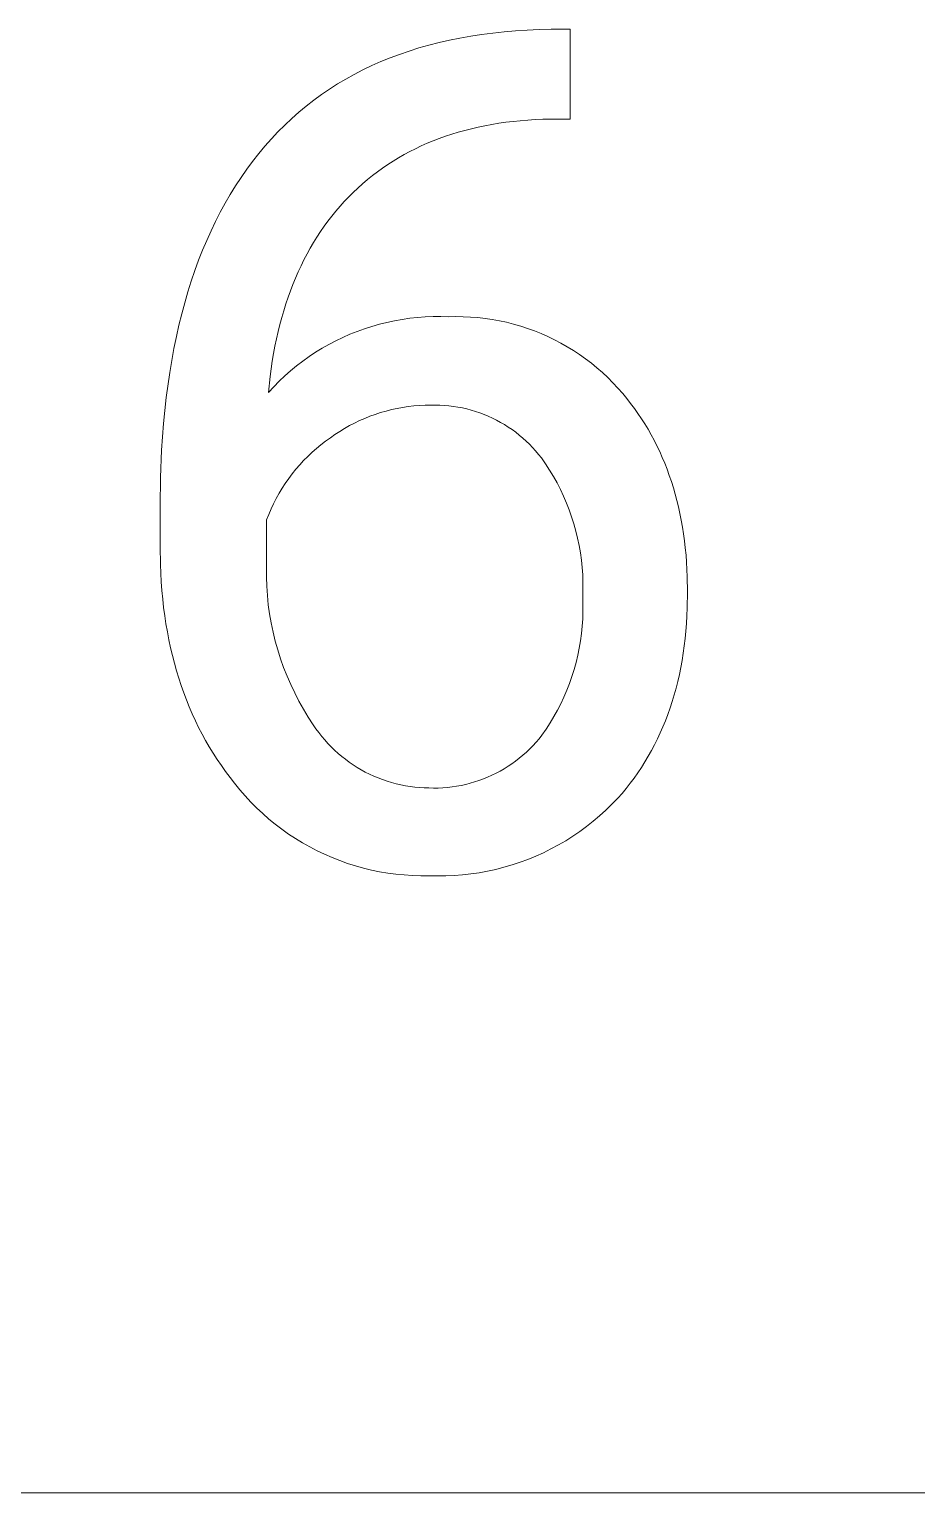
# Model space of a CAD drawing. Header units: millimetres. Extents: x -1576 to 3664, y -445 to 3215.
# Drawn here: x 2739.4 to 2792.1, y -152.5 to -65.5 of the extents above; entities that cross this region are included whole.
import ezdxf

# ---------------------------------------------------------------- set-up
doc = ezdxf.new("R2010")
doc.units = ezdxf.units.MM
doc.header["$MEASUREMENT"] = 0
doc.layers.add('Domyślny', color=7, linetype='Continuous', true_color=0x000000)

msp = doc.modelspace()

# ---------------------------------------------------------------- linework, layer by layer
at = {"layer": 'Domyślny', "color": 18, "lineweight": 15, "true_color": 0x000000}
for p, q in [((2763.743, -66.251), (2764.358, -66.11)), ((2764.358, -66.11), (2764.985, -65.983)), ((2764.985, -65.983), (2765.623, -65.869)), ((2765.623, -65.869), (2766.272, -65.769)), ((2766.272, -65.769), (2766.932, -65.684)), ((2766.932, -65.684), (2767.603, -65.612)), ((2767.603, -65.612), (2768.285, -65.554)), ((2768.285, -65.554), (2768.979, -65.509)), ((2768.979, -65.509), (2769.684, -65.479)), ((2769.684, -65.479), (2770.399, -65.462)), ((2770.399, -65.462), (2771.534, -65.462)), ((2771.534, -65.462), (2771.534, -70.801)), ((2760.832, -67.164), (2761.392, -66.954)), ((2761.392, -66.954), (2761.963, -66.757)), ((2761.963, -66.757), (2762.545, -66.575)), ((2762.545, -66.575), (2763.138, -66.406)), ((2763.138, -66.406), (2763.743, -66.251)), ((2758.704, -68.143), (2759.219, -67.878)), ((2759.219, -67.878), (2759.746, -67.626)), ((2759.746, -67.626), (2760.283, -67.388)), ((2760.283, -67.388), (2760.832, -67.164)), ((2757.225, -69.024), (2757.707, -68.716)), ((2757.707, -68.716), (2758.2, -68.423)), ((2758.2, -68.423), (2758.704, -68.143)), ((2756.295, -69.68), (2756.755, -69.345)), ((2756.755, -69.345), (2757.225, -69.024)), ((2754.984, -70.768), (2755.41, -70.392)), ((2755.41, -70.392), (2755.847, -70.029)), ((2755.847, -70.029), (2756.295, -69.68)), ((2754.165, -71.564), (2754.569, -71.159)), ((2754.569, -71.159), (2754.984, -70.768)), ((2766.059, -71.282), (2765.661, -71.375)), ((2766.463, -71.198), (2766.059, -71.282)), ((2766.874, -71.122), (2766.463, -71.198)), ((2767.29, -71.054), (2766.874, -71.122)), ((2767.711, -70.994), (2767.29, -71.054)), ((2768.139, -70.942), (2767.711, -70.994)), ((2768.572, -70.898), (2768.139, -70.942)), ((2769.012, -70.862), (2768.572, -70.898)), ((2769.457, -70.834), (2769.012, -70.862)), ((2769.908, -70.814), (2769.457, -70.834)), ((2770.364, -70.801), (2769.908, -70.814)), ((2771.534, -70.801), (2770.364, -70.801)), ((2753.391, -72.414), (2753.772, -71.982)), ((2753.772, -71.982), (2754.165, -71.564)), ((2763.392, -72.095), (2763.035, -72.244)), ((2763.756, -71.955), (2763.392, -72.095)), ((2764.125, -71.823), (2763.756, -71.955)), ((2764.5, -71.699), (2764.125, -71.823)), ((2764.881, -71.583), (2764.5, -71.699)), ((2765.268, -71.475), (2764.881, -71.583)), ((2765.661, -71.375), (2765.268, -71.475)), ((2752.66, -73.32), (2753.02, -72.86)), ((2753.02, -72.86), (2753.391, -72.414)), ((2761.334, -73.105), (2761.011, -73.302)), ((2761.662, -72.917), (2761.334, -73.105)), ((2761.996, -72.736), (2761.662, -72.917)), ((2762.337, -72.564), (2761.996, -72.736)), ((2762.683, -72.4), (2762.337, -72.564)), ((2763.035, -72.244), (2762.683, -72.4)), ((2751.973, -74.276), (2752.31, -73.792)), ((2752.31, -73.792), (2752.66, -73.32)), ((2760.078, -73.939), (2759.778, -74.168)), ((2760.383, -73.719), (2760.078, -73.939)), ((2760.694, -73.506), (2760.383, -73.719)), ((2761.011, -73.302), (2760.694, -73.506)), ((2751.331, -75.283), (2751.646, -74.773)), ((2751.646, -74.773), (2751.973, -74.276)), ((2759.197, -74.65), (2758.915, -74.903)), ((2759.485, -74.405), (2759.197, -74.65)), ((2759.778, -74.168), (2759.485, -74.405)), ((2751.028, -75.806), (2751.331, -75.283)), ((2758.11, -75.707), (2757.856, -75.989)), ((2758.371, -75.432), (2758.11, -75.707)), ((2758.639, -75.164), (2758.371, -75.432)), ((2758.915, -74.903), (2758.639, -75.164)), ((2750.455, -76.888), (2750.736, -76.34)), ((2750.736, -76.34), (2751.028, -75.806)), ((2757.37, -76.572), (2757.138, -76.873)), ((2757.61, -76.277), (2757.37, -76.572)), ((2757.856, -75.989), (2757.61, -76.277)), ((2749.929, -78.021), (2750.186, -77.448)), ((2750.186, -77.448), (2750.455, -76.888)), ((2756.913, -77.182), (2756.695, -77.497)), ((2757.138, -76.873), (2756.913, -77.182)), ((2749.682, -78.606), (2749.929, -78.021)), ((2756.281, -78.146), (2756.084, -78.481)), ((2756.484, -77.818), (2756.281, -78.146)), ((2756.695, -77.497), (2756.484, -77.818)), ((2749.448, -79.204), (2749.682, -78.606)), ((2755.712, -79.171), (2755.537, -79.526)), ((2755.895, -78.823), (2755.712, -79.171)), ((2756.084, -78.481), (2755.895, -78.823)), ((2749.013, -80.438), (2749.224, -79.815)), ((2749.224, -79.815), (2749.448, -79.204)), ((2755.369, -79.888), (2755.208, -80.256)), ((2755.537, -79.526), (2755.369, -79.888)), ((2748.812, -81.074), (2749.013, -80.438)), ((2755.054, -80.632), (2754.907, -81.013)), ((2755.208, -80.256), (2755.054, -80.632)), ((2748.446, -82.383), (2748.623, -81.722)), ((2748.623, -81.722), (2748.812, -81.074)), ((2754.635, -81.797), (2754.509, -82.199)), ((2754.768, -81.402), (2754.635, -81.797)), ((2754.907, -81.013), (2754.768, -81.402)), ((2748.28, -83.057), (2748.446, -82.383)), ((2754.391, -82.608), (2754.28, -83.023)), ((2754.509, -82.199), (2754.391, -82.608)), ((2761.547, -82.716), (2762.004, -82.651)), ((2762.004, -82.651), (2762.463, -82.602)), ((2762.463, -82.602), (2762.924, -82.568)), ((2762.924, -82.568), (2763.386, -82.55)), ((2763.386, -82.55), (2763.848, -82.548)), ((2763.848, -82.548), (2764.31, -82.562)), ((2764.31, -82.562), (2764.743, -82.552)), ((2764.743, -82.552), (2765.177, -82.556)), ((2765.177, -82.556), (2765.611, -82.576)), ((2765.611, -82.576), (2766.043, -82.61)), ((2766.043, -82.61), (2766.474, -82.658)), ((2766.474, -82.658), (2766.903, -82.721)), ((2748.125, -83.743), (2748.28, -83.057)), ((2754.175, -83.445), (2754.078, -83.874)), ((2754.28, -83.023), (2754.175, -83.445)), ((2758.444, -83.602), (2758.873, -83.431)), ((2758.873, -83.431), (2759.308, -83.274)), ((2759.308, -83.274), (2759.747, -83.132)), ((2759.747, -83.132), (2760.192, -83.005)), ((2760.192, -83.005), (2760.64, -82.893)), ((2760.64, -82.893), (2761.092, -82.797)), ((2761.092, -82.797), (2761.547, -82.716)), ((2766.903, -82.721), (2767.33, -82.799)), ((2767.33, -82.799), (2767.754, -82.89)), ((2767.754, -82.89), (2768.175, -82.997)), ((2768.175, -82.997), (2768.592, -83.117)), ((2768.592, -83.117), (2769.004, -83.251)), ((2769.004, -83.251), (2769.412, -83.399)), ((2769.412, -83.399), (2769.815, -83.561)), ((2747.982, -84.442), (2748.125, -83.743)), ((2753.988, -84.309), (2753.905, -84.751)), ((2754.078, -83.874), (2753.988, -84.309)), ((2756.795, -84.432), (2757.196, -84.204)), ((2757.196, -84.204), (2757.605, -83.989)), ((2757.605, -83.989), (2758.021, -83.789)), ((2758.021, -83.789), (2758.444, -83.602)), ((2769.815, -83.561), (2770.211, -83.736)), ((2770.211, -83.736), (2770.602, -83.925)), ((2770.602, -83.925), (2770.986, -84.127)), ((2770.986, -84.127), (2771.363, -84.341)), ((2771.363, -84.341), (2771.733, -84.569)), ((2747.73, -85.878), (2747.85, -85.154)), ((2747.85, -85.154), (2747.982, -84.442)), ((2753.829, -85.2), (2753.699, -86.119)), ((2753.905, -84.751), (2753.829, -85.2)), ((2755.274, -85.479), (2755.64, -85.198)), ((2755.64, -85.198), (2756.016, -84.93)), ((2756.016, -84.93), (2756.401, -84.674)), ((2756.401, -84.674), (2756.795, -84.432)), ((2771.733, -84.569), (2772.095, -84.808)), ((2772.095, -84.808), (2772.448, -85.06)), ((2772.448, -85.06), (2772.793, -85.323)), ((2747.524, -87.364), (2747.73, -85.878)), ((2753.699, -86.119), (2753.596, -87.064)), ((2754.234, -86.396), (2754.57, -86.079)), ((2754.57, -86.079), (2754.917, -85.773)), ((2754.917, -85.773), (2755.274, -85.479)), ((2772.793, -85.323), (2773.128, -85.598)), ((2773.128, -85.598), (2773.454, -85.884)), ((2773.454, -85.884), (2773.771, -86.181)), ((2753.596, -87.064), (2753.91, -86.724)), ((2753.91, -86.724), (2754.234, -86.396)), ((2773.771, -86.181), (2774.077, -86.488)), ((2774.077, -86.488), (2774.372, -86.806)), ((2774.372, -86.806), (2774.657, -87.133)), ((2747.364, -88.901), (2747.524, -87.364)), ((2761.906, -87.902), (2761.574, -87.952)), ((2762.24, -87.864), (2761.906, -87.902)), ((2762.574, -87.836), (2762.24, -87.864)), ((2762.91, -87.819), (2762.574, -87.836)), ((2763.245, -87.814), (2762.91, -87.819)), ((2763.516, -87.811), (2763.245, -87.814)), ((2763.786, -87.817), (2763.516, -87.811)), ((2764.056, -87.832), (2763.786, -87.817)), ((2764.325, -87.856), (2764.056, -87.832)), ((2764.593, -87.89), (2764.325, -87.856)), ((2764.86, -87.932), (2764.593, -87.89)), ((2774.657, -87.133), (2774.895, -87.421)), ((2774.895, -87.421), (2775.126, -87.713)), ((2775.126, -87.713), (2775.349, -88.011)), ((2759.014, -88.736), (2758.711, -88.881)), ((2759.322, -88.601), (2759.014, -88.736)), ((2759.633, -88.477), (2759.322, -88.601)), ((2759.949, -88.363), (2759.633, -88.477)), ((2760.268, -88.259), (2759.949, -88.363)), ((2760.591, -88.166), (2760.268, -88.259)), ((2760.916, -88.084), (2760.591, -88.166)), ((2761.244, -88.012), (2760.916, -88.084)), ((2761.574, -87.952), (2761.244, -88.012)), ((2765.126, -87.983), (2764.86, -87.932)), ((2765.389, -88.044), (2765.126, -87.983)), ((2765.651, -88.113), (2765.389, -88.044)), ((2765.909, -88.191), (2765.651, -88.113)), ((2766.165, -88.278), (2765.909, -88.191)), ((2766.418, -88.373), (2766.165, -88.278)), ((2766.668, -88.477), (2766.418, -88.373)), ((2766.914, -88.59), (2766.668, -88.477)), ((2767.156, -88.71), (2766.914, -88.59)), ((2767.394, -88.839), (2767.156, -88.71)), ((2775.349, -88.011), (2775.564, -88.314)), ((2775.564, -88.314), (2775.772, -88.622)), ((2775.772, -88.622), (2775.972, -88.935)), ((2747.249, -90.489), (2747.364, -88.901)), ((2757.553, -89.558), (2757.278, -89.751)), ((2757.834, -89.375), (2757.553, -89.558)), ((2758.121, -89.2), (2757.834, -89.375)), ((2758.413, -89.036), (2758.121, -89.2)), ((2758.711, -88.881), (2758.413, -89.036)), ((2767.627, -88.976), (2767.394, -88.839)), ((2767.855, -89.12), (2767.627, -88.976)), ((2768.079, -89.272), (2767.855, -89.12)), ((2768.297, -89.432), (2768.079, -89.272)), ((2768.51, -89.599), (2768.297, -89.432)), ((2768.716, -89.773), (2768.51, -89.599)), ((2775.972, -88.935), (2776.164, -89.254)), ((2776.164, -89.254), (2776.349, -89.578)), ((2776.349, -89.578), (2776.526, -89.907)), ((2747.18, -92.127), (2747.249, -90.489)), ((2756.451, -90.391), (2756.19, -90.622)), ((2756.719, -90.168), (2756.451, -90.391)), ((2756.995, -89.955), (2756.719, -90.168)), ((2757.278, -89.751), (2756.995, -89.955)), ((2768.917, -89.954), (2768.716, -89.773)), ((2769.112, -90.142), (2768.917, -89.954)), ((2769.3, -90.336), (2769.112, -90.142)), ((2769.481, -90.536), (2769.3, -90.336)), ((2776.526, -89.907), (2776.696, -90.241)), ((2776.696, -90.241), (2776.858, -90.581)), ((2755.456, -91.367), (2755.229, -91.632)), ((2755.692, -91.111), (2755.456, -91.367)), ((2755.937, -90.862), (2755.692, -91.111)), ((2756.19, -90.622), (2755.937, -90.862)), ((2769.656, -90.743), (2769.481, -90.536)), ((2769.824, -90.955), (2769.656, -90.743)), ((2770.075, -91.316), (2769.824, -90.955)), ((2770.313, -91.685), (2770.075, -91.316)), ((2776.858, -90.581), (2777.012, -90.925)), ((2777.012, -90.925), (2777.159, -91.276)), ((2777.159, -91.276), (2777.298, -91.631)), ((2747.158, -93.816), (2747.18, -92.127)), ((2754.802, -92.183), (2754.602, -92.469)), ((2755.011, -91.904), (2754.802, -92.183)), ((2755.229, -91.632), (2755.011, -91.904)), ((2770.54, -92.062), (2770.313, -91.685)), ((2770.753, -92.446), (2770.54, -92.062)), ((2777.298, -91.631), (2777.429, -91.991)), ((2777.429, -91.991), (2777.553, -92.357)), ((2754.233, -93.061), (2754.064, -93.365)), ((2754.413, -92.762), (2754.233, -93.061)), ((2754.602, -92.469), (2754.413, -92.762)), ((2770.954, -92.837), (2770.753, -92.446)), ((2771.141, -93.235), (2770.954, -92.837)), ((2777.553, -92.357), (2777.67, -92.728)), ((2777.67, -92.728), (2777.779, -93.105)), ((2777.779, -93.105), (2777.88, -93.486)), ((2747.158, -96.224), (2747.158, -93.816)), ((2753.756, -93.991), (2753.618, -94.312)), ((2753.905, -93.676), (2753.756, -93.991)), ((2754.064, -93.365), (2753.905, -93.676)), ((2771.315, -93.639), (2771.141, -93.235)), ((2771.475, -94.048), (2771.315, -93.639)), ((2777.88, -93.486), (2777.974, -93.873)), ((2777.974, -93.873), (2778.06, -94.265)), ((2753.618, -94.312), (2753.491, -94.636)), ((2753.491, -94.636), (2753.491, -96.94)), ((2771.622, -94.463), (2771.475, -94.048)), ((2771.754, -94.882), (2771.622, -94.463)), ((2778.06, -94.265), (2778.139, -94.663)), ((2778.139, -94.663), (2778.21, -95.066)), ((2771.872, -95.305), (2771.754, -94.882)), ((2771.976, -95.732), (2771.872, -95.305)), ((2772.066, -96.163), (2771.976, -95.732)), ((2778.21, -95.066), (2778.274, -95.474)), ((2778.274, -95.474), (2778.33, -95.887)), ((2747.175, -97.291), (2747.158, -96.224)), ((2772.141, -96.596), (2772.066, -96.163)), ((2772.202, -97.031), (2772.141, -96.596)), ((2778.33, -95.887), (2778.378, -96.306)), ((2778.378, -96.306), (2778.42, -96.73)), ((2747.227, -98.333), (2747.175, -97.291)), ((2753.491, -96.94), (2753.474, -97.49)), ((2772.247, -97.469), (2772.202, -97.031)), ((2772.279, -97.907), (2772.247, -97.469)), ((2778.42, -96.73), (2778.453, -97.159)), ((2778.453, -97.159), (2778.479, -97.593)), ((2747.266, -98.844), (2747.227, -98.333)), ((2753.474, -97.49), (2753.476, -98.04)), ((2753.476, -98.04), (2753.496, -98.59)), ((2772.295, -98.346), (2772.279, -97.907)), ((2772.297, -98.786), (2772.295, -98.346)), ((2778.479, -97.593), (2778.498, -98.033)), ((2778.498, -98.033), (2778.513, -98.929)), ((2747.314, -99.35), (2747.266, -98.844)), ((2753.496, -98.59), (2753.534, -99.139)), ((2753.534, -99.139), (2753.592, -99.686)), ((2772.284, -99.226), (2772.297, -98.786)), ((2778.513, -98.929), (2778.497, -99.875)), ((2747.37, -99.848), (2747.314, -99.35)), ((2747.435, -100.341), (2747.37, -99.848)), ((2753.592, -99.686), (2753.667, -100.231)), ((2772.297, -99.662), (2772.284, -99.226)), ((2772.296, -100.098), (2772.297, -99.662)), ((2778.497, -99.875), (2778.477, -100.34)), ((2747.509, -100.827), (2747.435, -100.341)), ((2747.591, -101.307), (2747.509, -100.827)), ((2753.667, -100.231), (2753.761, -100.773)), ((2753.761, -100.773), (2753.874, -101.311)), ((2772.25, -100.97), (2772.281, -100.535)), ((2772.281, -100.535), (2772.296, -100.098)), ((2778.448, -100.798), (2778.412, -101.25)), ((2778.477, -100.34), (2778.448, -100.798)), ((2747.683, -101.781), (2747.591, -101.307)), ((2747.782, -102.249), (2747.683, -101.781)), ((2753.874, -101.311), (2754.004, -101.846)), ((2772.146, -101.837), (2772.206, -101.404)), ((2772.206, -101.404), (2772.25, -100.97)), ((2778.368, -101.696), (2778.315, -102.136)), ((2778.412, -101.25), (2778.368, -101.696)), ((2747.891, -102.71), (2747.782, -102.249)), ((2754.004, -101.846), (2754.153, -102.376)), ((2754.153, -102.376), (2754.319, -102.9)), ((2771.882, -103.119), (2771.984, -102.695)), ((2771.984, -102.695), (2772.073, -102.267)), ((2772.073, -102.267), (2772.146, -101.837)), ((2778.254, -102.571), (2778.186, -102.999)), ((2778.315, -102.136), (2778.254, -102.571)), ((2748.008, -103.165), (2747.891, -102.71)), ((2748.133, -103.614), (2748.008, -103.165)), ((2754.319, -102.9), (2754.503, -103.419)), ((2754.503, -103.419), (2754.705, -103.931)), ((2771.635, -103.956), (2771.765, -103.54)), ((2771.765, -103.54), (2771.882, -103.119)), ((2778.109, -103.421), (2778.024, -103.837)), ((2778.186, -102.999), (2778.109, -103.421)), ((2748.268, -104.057), (2748.133, -103.614)), ((2748.411, -104.493), (2748.268, -104.057)), ((2754.705, -103.931), (2754.924, -104.435)), ((2754.924, -104.435), (2755.159, -104.933)), ((2771.332, -104.775), (2771.491, -104.368)), ((2771.491, -104.368), (2771.635, -103.956)), ((2777.931, -104.247), (2777.829, -104.651)), ((2778.024, -103.837), (2777.931, -104.247)), ((2748.562, -104.924), (2748.411, -104.493)), ((2748.722, -105.348), (2748.562, -104.924)), ((2755.159, -104.933), (2755.412, -105.422)), ((2770.976, -105.572), (2771.161, -105.176)), ((2771.161, -105.176), (2771.332, -104.775)), ((2777.72, -105.049), (2777.603, -105.442)), ((2777.829, -104.651), (2777.72, -105.049)), ((2748.891, -105.766), (2748.722, -105.348)), ((2749.069, -106.178), (2748.891, -105.766)), ((2749.255, -106.583), (2749.069, -106.178)), ((2755.412, -105.422), (2755.68, -105.902)), ((2755.68, -105.902), (2755.965, -106.372)), ((2770.567, -106.343), (2770.778, -105.961)), ((2770.778, -105.961), (2770.976, -105.572)), ((2777.477, -105.828), (2777.343, -106.208)), ((2777.603, -105.442), (2777.477, -105.828)), ((2749.45, -106.983), (2749.255, -106.583)), ((2749.653, -107.377), (2749.45, -106.983)), ((2755.965, -106.372), (2756.266, -106.833)), ((2756.266, -106.833), (2756.424, -107.066)), ((2770.107, -107.085), (2770.343, -106.718)), ((2770.343, -106.718), (2770.567, -106.343)), ((2777.052, -106.95), (2776.893, -107.313)), ((2777.201, -106.582), (2777.052, -106.95)), ((2777.343, -106.208), (2777.201, -106.582)), ((2749.865, -107.764), (2749.653, -107.377)), ((2750.085, -108.145), (2749.865, -107.764)), ((2756.424, -107.066), (2756.59, -107.293)), ((2756.59, -107.293), (2756.764, -107.514)), ((2756.764, -107.514), (2756.945, -107.729)), ((2756.945, -107.729), (2757.133, -107.938)), ((2769.321, -108.07), (2769.507, -107.867)), ((2769.507, -107.867), (2769.686, -107.659)), ((2769.686, -107.659), (2769.858, -107.444)), ((2769.858, -107.444), (2770.107, -107.085)), ((2776.727, -107.669), (2776.553, -108.019)), ((2776.893, -107.313), (2776.727, -107.669)), ((2750.315, -108.52), (2750.085, -108.145)), ((2750.552, -108.89), (2750.315, -108.52)), ((2757.133, -107.938), (2757.328, -108.14)), ((2757.328, -108.14), (2757.53, -108.336)), ((2757.53, -108.336), (2757.738, -108.525)), ((2757.738, -108.525), (2757.953, -108.707)), ((2757.953, -108.707), (2758.173, -108.881)), ((2768.511, -108.813), (2768.723, -108.638)), ((2768.723, -108.638), (2768.929, -108.455)), ((2768.929, -108.455), (2769.128, -108.266)), ((2769.128, -108.266), (2769.321, -108.07)), ((2776.18, -108.702), (2775.981, -109.035)), ((2776.37, -108.364), (2776.18, -108.702)), ((2776.553, -108.019), (2776.37, -108.364)), ((2750.799, -109.253), (2750.552, -108.89)), ((2751.054, -109.61), (2750.799, -109.253)), ((2751.317, -109.961), (2751.054, -109.61)), ((2758.173, -108.881), (2758.4, -109.048)), ((2758.4, -109.048), (2758.632, -109.207)), ((2758.632, -109.207), (2758.869, -109.358)), ((2758.869, -109.358), (2759.111, -109.501)), ((2759.111, -109.501), (2759.358, -109.635)), ((2759.358, -109.635), (2759.609, -109.762)), ((2767.127, -109.706), (2767.37, -109.577)), ((2767.37, -109.577), (2767.608, -109.44)), ((2767.608, -109.44), (2767.842, -109.295)), ((2767.842, -109.295), (2768.07, -109.142)), ((2768.07, -109.142), (2768.293, -108.981)), ((2768.293, -108.981), (2768.511, -108.813)), ((2775.774, -109.361), (2775.559, -109.682)), ((2775.981, -109.035), (2775.774, -109.361)), ((2751.59, -110.306), (2751.317, -109.961)), ((2751.898, -110.688), (2751.59, -110.306)), ((2759.609, -109.762), (2759.864, -109.879)), ((2759.864, -109.879), (2760.124, -109.988)), ((2760.124, -109.988), (2760.386, -110.089)), ((2760.386, -110.089), (2760.652, -110.18)), ((2760.652, -110.18), (2760.921, -110.262)), ((2760.921, -110.262), (2761.193, -110.335)), ((2761.193, -110.335), (2761.467, -110.399)), ((2761.467, -110.399), (2761.742, -110.453)), ((2761.742, -110.453), (2762.02, -110.499)), ((2762.02, -110.499), (2762.299, -110.534)), ((2762.299, -110.534), (2762.579, -110.561)), ((2764.24, -110.551), (2764.513, -110.52)), ((2764.513, -110.52), (2764.785, -110.479)), ((2764.785, -110.479), (2765.055, -110.429)), ((2765.055, -110.429), (2765.324, -110.369)), ((2765.324, -110.369), (2765.59, -110.301)), ((2765.59, -110.301), (2765.854, -110.224)), ((2765.854, -110.224), (2766.115, -110.138)), ((2766.115, -110.138), (2766.374, -110.043)), ((2766.374, -110.043), (2766.628, -109.939)), ((2766.628, -109.939), (2766.879, -109.827)), ((2766.879, -109.827), (2767.127, -109.706)), ((2775.104, -110.305), (2774.864, -110.608)), ((2775.335, -109.996), (2775.104, -110.305)), ((2775.559, -109.682), (2775.335, -109.996)), ((2752.219, -111.06), (2751.898, -110.688)), ((2752.552, -111.421), (2752.219, -111.06)), ((2762.579, -110.561), (2762.86, -110.577)), ((2762.86, -110.577), (2763.141, -110.585)), ((2763.141, -110.585), (2763.416, -110.59)), ((2763.416, -110.59), (2763.691, -110.587)), ((2763.691, -110.587), (2763.965, -110.574)), ((2763.965, -110.574), (2764.24, -110.551)), ((2774.36, -111.195), (2774.014, -111.557)), ((2774.616, -110.905), (2774.36, -111.195)), ((2774.864, -110.608), (2774.616, -110.905)), ((2752.898, -111.77), (2752.552, -111.421)), ((2753.256, -112.107), (2752.898, -111.77)), ((2753.626, -112.431), (2753.256, -112.107)), ((2773.284, -112.243), (2772.902, -112.566)), ((2773.655, -111.906), (2773.284, -112.243)), ((2774.014, -111.557), (2773.655, -111.906)), ((2754.006, -112.742), (2753.626, -112.431)), ((2754.397, -113.04), (2754.006, -112.742)), ((2754.797, -113.324), (2754.397, -113.04)), ((2772.509, -112.876), (2772.105, -113.172)), ((2772.902, -112.566), (2772.509, -112.876)), ((2755.208, -113.594), (2754.797, -113.324)), ((2755.627, -113.85), (2755.208, -113.594)), ((2756.055, -114.091), (2755.627, -113.85)), ((2770.835, -113.974), (2770.395, -114.211)), ((2771.268, -113.721), (2770.835, -113.974)), ((2771.691, -113.454), (2771.268, -113.721)), ((2772.105, -113.172), (2771.691, -113.454)), ((2756.492, -114.318), (2756.055, -114.091)), ((2756.935, -114.529), (2756.492, -114.318)), ((2757.386, -114.725), (2756.935, -114.529)), ((2757.843, -114.905), (2757.386, -114.725)), ((2769.026, -114.829), (2768.557, -115.003)), ((2769.489, -114.639), (2769.026, -114.829)), ((2769.946, -114.433), (2769.489, -114.639)), ((2770.395, -114.211), (2769.946, -114.433)), ((2758.306, -115.069), (2757.843, -114.905)), ((2758.775, -115.217), (2758.306, -115.069)), ((2759.248, -115.348), (2758.775, -115.217)), ((2759.726, -115.464), (2759.248, -115.348)), ((2760.207, -115.562), (2759.726, -115.464)), ((2760.692, -115.645), (2760.207, -115.562)), ((2761.179, -115.71), (2760.692, -115.645)), ((2761.668, -115.758), (2761.179, -115.71)), ((2762.158, -115.79), (2761.668, -115.758)), ((2765.141, -115.752), (2764.642, -115.791)), ((2765.639, -115.697), (2765.141, -115.752)), ((2766.134, -115.624), (2765.639, -115.697)), ((2766.627, -115.533), (2766.134, -115.624)), ((2767.116, -115.426), (2766.627, -115.533)), ((2767.601, -115.302), (2767.116, -115.426)), ((2768.081, -115.161), (2767.601, -115.302)), ((2768.557, -115.003), (2768.081, -115.161)), ((2762.649, -115.804), (2762.158, -115.79)), ((2763.141, -115.802), (2762.649, -115.804)), ((2763.641, -115.816), (2763.141, -115.802)), ((2764.142, -115.812), (2763.641, -115.816)), ((2764.642, -115.791), (2764.142, -115.812)), ((1684.04, -152.499), (3664.239, -152.499))]:
    msp.add_line(p, q, dxfattribs=at)

doc.saveas('drawing.dxf')
